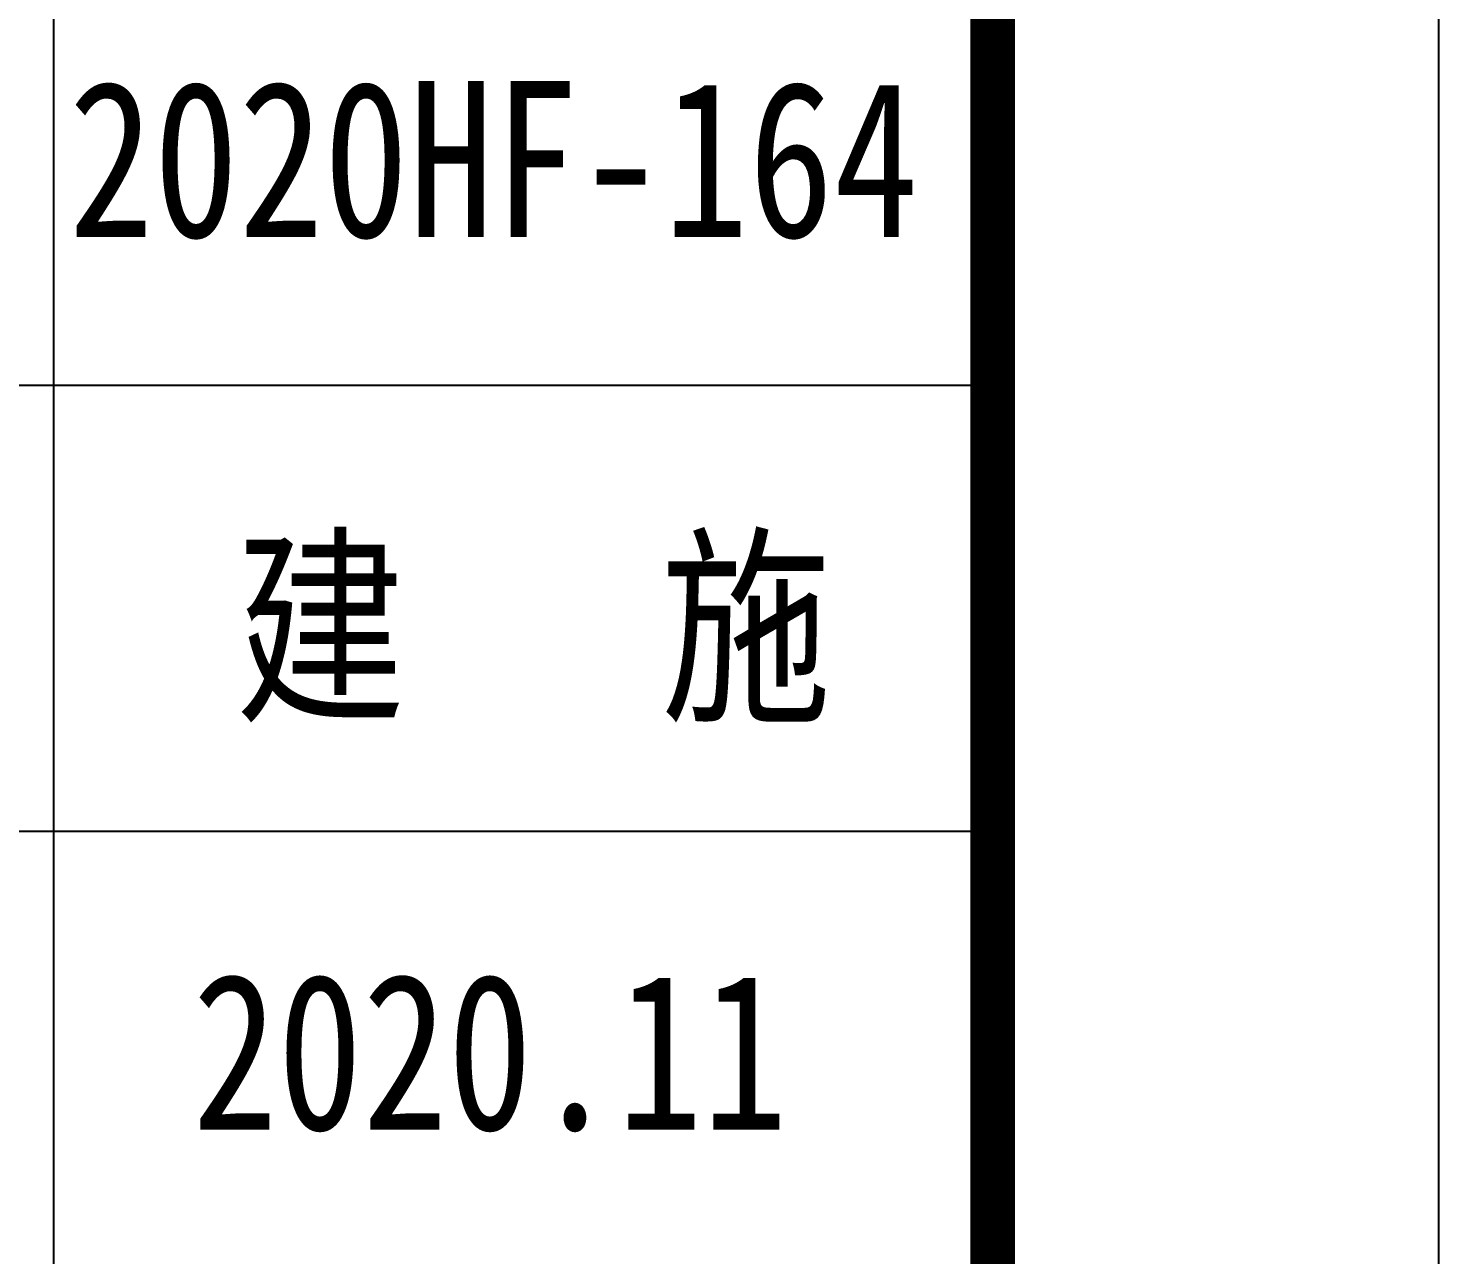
# Model space of a CAD drawing. Extents: x -266287 to 275962, y -324567 to 363765.
# Drawn here: x -78087 to -71765, y 32536 to 38032 of the extents above; entities that cross this region are included whole.
import ezdxf

# ---------------------------------------------------------------- set-up
doc = ezdxf.new("R2010")
doc.units = 0
doc.header["$LTSCALE"] = 1000
doc.layers.get('0').update_dxf_attribs({"linetype": 'CONTINUOUS'})
doc.layers.add('PUB_TITLE', color=4, linetype='CONTINUOUS')
doc.styles.add('-黑体', font='simhei.ttf', dxfattribs={"width": 0.8})

msp = doc.modelspace()

# ---------------------------------------------------------------- linework, layer by layer
at = {"layer": 'PUB_TITLE'}
for p, q in [((-77974.04313, 54001.56951), (-77974.04313, 28433.30504)), ((-82183.49798, 36433.30504), (-73764.58828, 36433.30504)), ((-82183.49798, 34433.30504), (-73764.58828, 34433.30504))]:
    msp.add_line(p, q, dxfattribs=at)
msp.add_lwpolyline([(-220364.58828, 26433.30504), (-71764.58828, 26433.30504), (-71764.58828, 110433.30504), (-220364.58828, 110433.30504)], close=True, dxfattribs=at)
at = {"layer": 'PUB_TITLE', "const_width": 200}
msp.add_lwpolyline([(-215364.58828, 28433.30504), (-73764.58828, 28433.30504), (-73764.58828, 108433.30504), (-215364.58828, 108433.30504)], close=True, dxfattribs=at)

# ---------------------------------------------------------------- texts
at = {"style": '-黑体', "width": 0.8}
for s, p in [('2020HF-164', (-77906.22413, 37096.14098, -0.28634)), ('建   施', (-77158.74663, 34997.18539)), ('2020.11', (-77350.87708, 33096.14098, -0.28634))]:
    msp.add_text(s, height=700, dxfattribs=at).set_placement(p)

doc.saveas('drawing.dxf')
